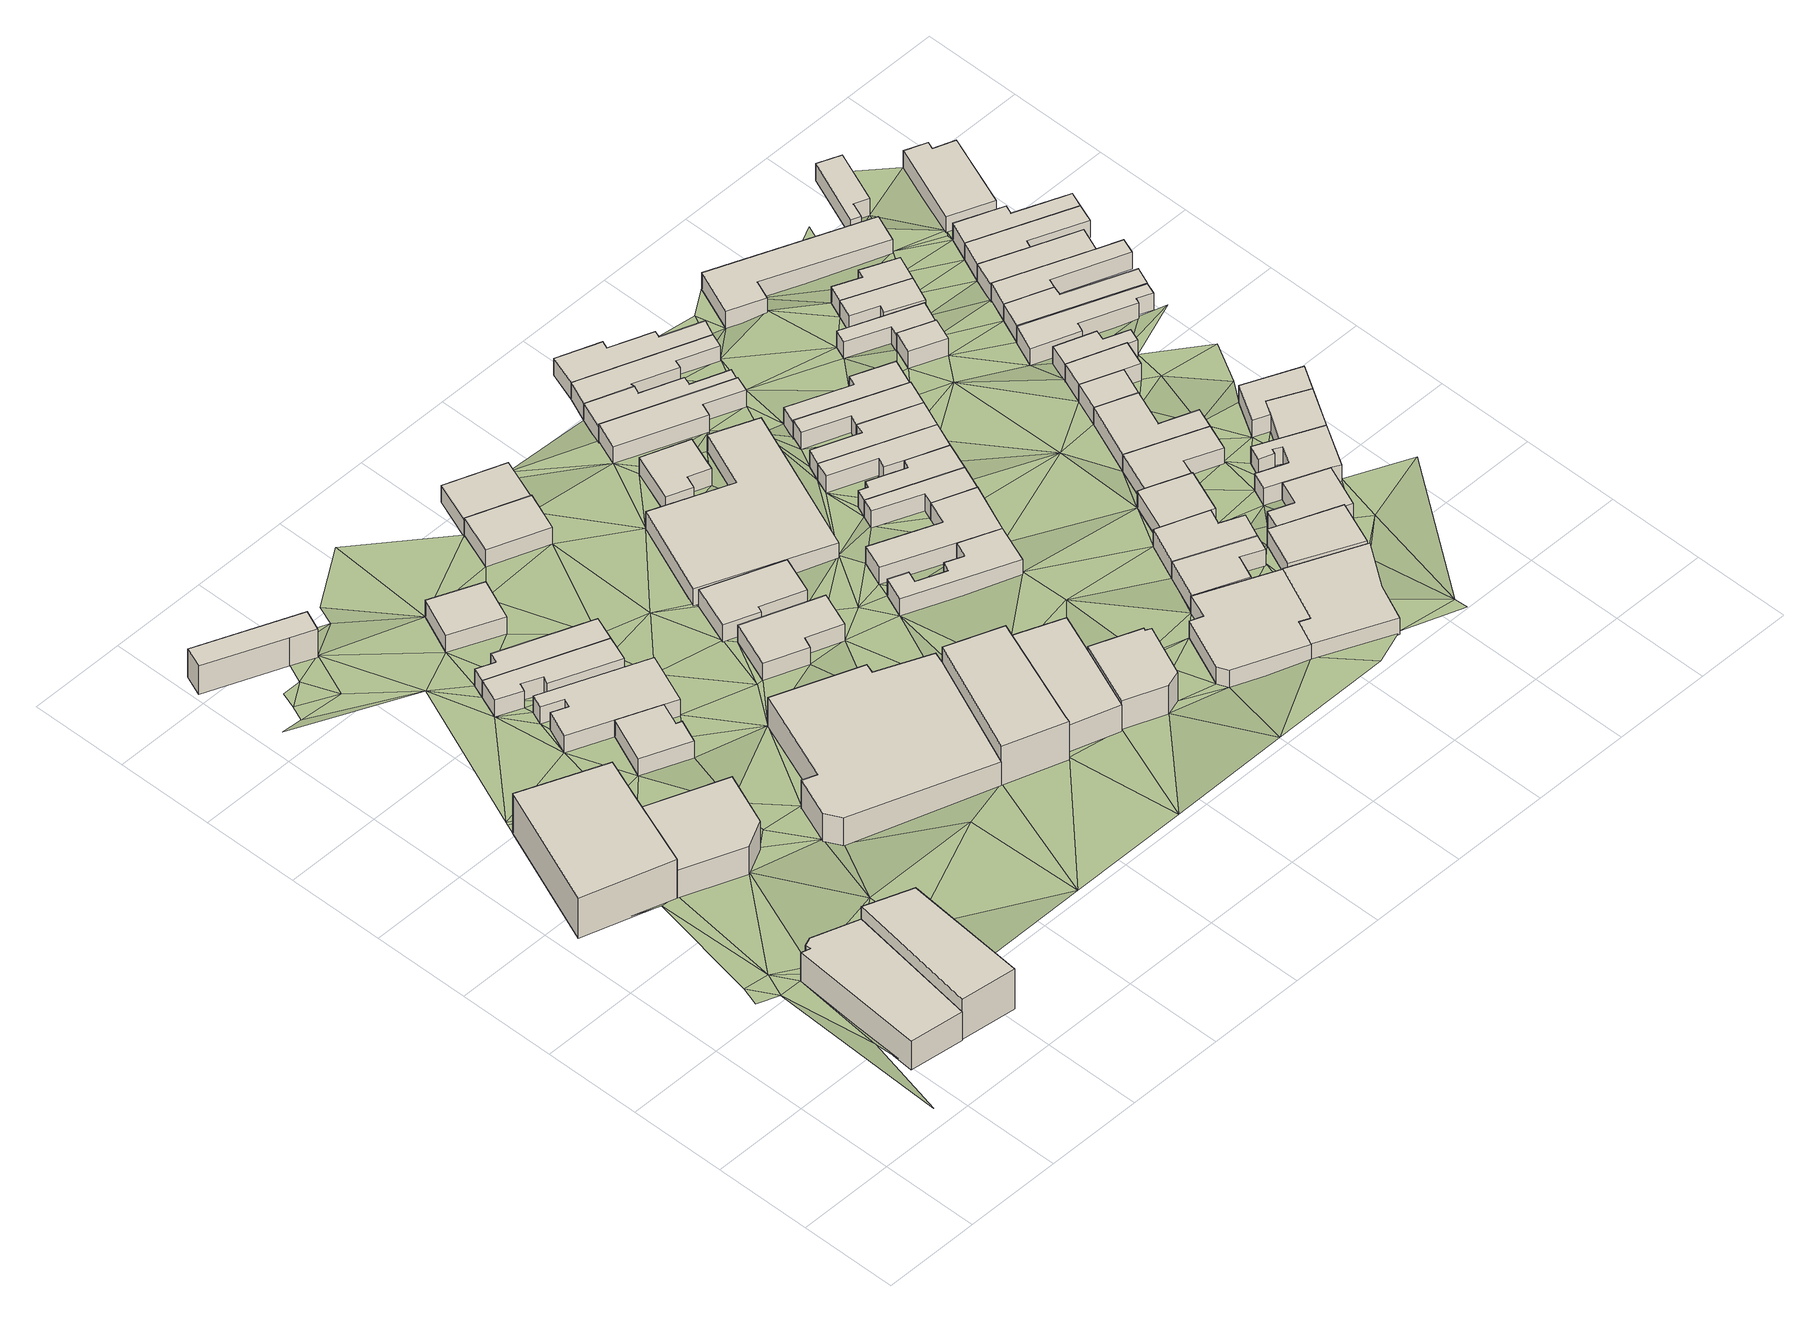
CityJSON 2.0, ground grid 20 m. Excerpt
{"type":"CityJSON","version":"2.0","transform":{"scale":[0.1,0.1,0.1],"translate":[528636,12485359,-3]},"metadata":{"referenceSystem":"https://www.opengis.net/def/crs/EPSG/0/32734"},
"CityObjects":{
"building1":{"type":"Building","attributes":{"address":"198 Victoria Road Woodstock 7915 Cape Town","building":"retail","building:levels":2,"building_height":6.9,"plus_code":"4FRW3F92+X98","ground_height":16.41,"roof_height":23.31},"geometry":[{"type":"Solid","lod":"1","boundaries":[[[[0,1,2,3]],[[1,4,5,2]],[[4,6,7,5]],[[6,8,9,7]],[[8,10,11,9]],[[10,12,13,11]],[[12,0,3,13]],[[3,2,5,7,9,11,13]],[[12,10,8,6,4,1,0]]]]}]},
"building2":{"type":"Building","attributes":{"address":"135 Victoria Road Woodstock 7915 Cape Town","building":"retail","building:levels":3,"building_height":9.7,"plus_code":"4FRW3FC2+59R","ground_height":14.81,"roof_height":24.51},"geometry":[{"type":"Solid","lod":"1","boundaries":[[[[14,15,16,17]],[[15,18,19,16]],[[18,20,21,19]],[[20,22,23,21]],[[22,14,17,23]],[[17,16,19,21,23]],[[22,20,18,15,14]]]]}]},
"building3":{"type":"Building","attributes":{"address":"200 Victoria Road Woodstock 7915 Cape Town","building":"apartments","building:levels":3,"building:flats":"4","building_height":9.7,"plus_code":"4FRW3F92+XC3","ground_height":16.58,"roof_height":26.28},"geometry":[{"type":"Solid","lod":"1","boundaries":[[[[24,25,26,27]],[[25,28,29,26]],[[28,30,31,29]],[[30,24,27,31]],[[27,26,29,31]],[[30,28,25,24]]]]}]},
"building4":{"type":"Building","attributes":{"address":"147 Victoria Road Woodstock 7915 Cape Town","building":"retail","building:levels":2,"building_height":6.9,"plus_code":"4FRW3FC2+4CV","ground_height":14.91,"roof_height":21.81},"geometry":[{"type":"Solid","lod":"1","boundaries":[[[[32,33,34,35]],[[33,36,37,34]],[[36,38,39,37]],[[38,40,41,39]],[[40,32,35,41]],[[35,34,37,39,41]],[[40,38,36,33,32]]]]}]},
"building5":{"type":"Building","attributes":{"address":"35 Aberdeen Street Woodstock Cape Town","building":"house","building:levels":2,"building_height":6.9,"plus_code":"4FRW3FC2+F84","ground_height":13.88,"roof_height":20.78},"geometry":[{"type":"Solid","lod":"1","boundaries":[[[[42,43,44,45]],[[43,46,47,44]],[[46,48,49,47]],[[48,50,51,49]],[[50,42,45,51]],[[45,44,47,49,51]],[[50,48,46,43,42]]]]}]},
"building6":{"type":"Building","attributes":{"address":"74 Essex Street Woodstock Cape Town","building":"house","building:levels":1,"building_height":4.1,"plus_code":"4FRW3FC2+6FF","ground_height":14.81,"roof_height":18.91},"geometry":[{"type":"Solid","lod":"1","boundaries":[[[[52,53,54,55]],[[53,56,57,54]],[[56,58,59,57]],[[58,60,61,59]],[[60,62,63,61]],[[62,52,55,63]],[[55,54,57,59,61,63]],[[62,60,58,56,53,52]]]]}]},
"building7":{"type":"Building","attributes":{"address":"72 Essex Street Woodstock Cape Town","building":"house","building:levels":1,"building_height":4.1,"plus_code":"4FRW3FC2+7F7","ground_height":14.58,"roof_height":18.68},"geometry":[{"type":"Solid","lod":"1","boundaries":[[[[64,65,66,67]],[[65,68,69,66]],[[68,70,71,69]],[[70,72,73,71]],[[72,74,75,73]],[[74,76,77,75]],[[76,78,79,77]],[[78,64,67,79]],[[67,66,69,71,73,75,77,79]],[[78,76,74,72,70,68,65,64]]]]}]},
"building8":{"type":"Building","attributes":{"address":"70 Essex Street Woodstock Cape Town","building":"house","building:levels":1,"building_height":4.1,"plus_code":"4FRW3FC2+8F4","ground_height":14.58,"roof_height":18.68},"geometry":[{"type":"Solid","lod":"1","boundaries":[[[[80,81,82,83]],[[81,84,85,82]],[[84,86,87,85]],[[86,88,89,87]],[[88,90,91,89]],[[90,92,93,91]],[[92,94,95,93]],[[94,80,83,95]],[[83,82,85,87,89,91,93,95]],[[94,92,90,88,86,84,81,80]]]]}]},
"building9":{"type":"Building","attributes":{"address":"68 Essex Street Woodstock Cape Town","building":"house","building:levels":1,"building_height":4.1,"plus_code":"4FRW3FC2+8FG","ground_height":14.58,"roof_height":18.68},"geometry":[{"type":"Solid","lod":"1","boundaries":[[[[80,96,97,83]],[[96,98,99,97]],[[98,100,101,99]],[[100,102,103,101]],[[102,81,82,103]],[[81,80,83,82]],[[83,97,99,101,103,82]],[[81,102,100,98,96,80]]]]}]},
"building10":{"type":"Building","attributes":{"address":"Essex Street Woodstock Cape Town","building":"house","building:levels":1,"building_height":4.1,"plus_code":"4FRW3FC2+9FM","ground_height":14.39,"roof_height":18.49},"geometry":[{"type":"Solid","lod":"1","boundaries":[[[[104,105,106,107]],[[105,108,109,106]],[[108,110,111,109]],[[110,104,107,111]],[[107,106,109,111]],[[110,108,105,104]]]]}]},
"building11":{"type":"Building","attributes":{"address":"Shoprite 149 Victoria Road Woodstock 7925 Cape Town Western Cape","building":"supermarket","building:levels":2,"building_height":6.9,"plus_code":"4FRW3FC2+4H3","ground_height":14.9,"roof_height":21.8},"geometry":[{"type":"Solid","lod":"1","boundaries":[[[[112,113,114,115]],[[113,116,117,114]],[[116,118,119,117]],[[118,120,121,119]],[[120,122,123,121]],[[122,124,125,123]],[[124,126,127,125]],[[126,128,129,127]],[[128,130,131,129]],[[130,112,115,131]],[[115,114,117,119,121,123,125,127,129,131]],[[130,128,126,124,122,120,118,116,113,112]]]]}]},
"building12":{"type":"Building","attributes":{"address":"151 Victoria Road Woodstock 7915 Cape Town","building":"retail","building:levels":3,"building_height":9.7,"plus_code":"4FRW3FC2+3MC","ground_height":15.87,"roof_height":25.57},"geometry":[{"type":"Solid","lod":"1","boundaries":[[[[132,133,134,135]],[[133,136,137,134]],[[136,138,139,137]],[[138,140,141,139]],[[140,132,135,141]],[[135,134,137,139,141]],[[140,138,136,133,132]]]]}]},
"building13":{"type":"Building","attributes":{"address":"61 Essex Street Woodstock Cape Town","building":"house","building:levels":1,"building_height":4.1,"plus_code":"4FRW3FC2+6J7","ground_height":14.9,"roof_height":19},"geometry":[{"type":"Solid","lod":"1","boundaries":[[[[142,143,144,145]],[[143,146,147,144]],[[146,148,149,147]],[[148,150,151,149]],[[150,152,153,151]],[[152,142,145,153]],[[145,144,147,149,151,153]],[[152,150,148,146,143,142]]]]}]},
"building14":{"type":"Building","attributes":{"address":"62 Essex Street Woodstock Cape Town","building":"house","building:levels":1,"building_height":4.1,"plus_code":"4FRW3FC2+CH6","ground_height":14.15,"roof_height":18.25},"geometry":[{"type":"Solid","lod":"1","boundaries":[[[[154,155,156,157]],[[155,158,159,156]],[[158,160,161,159]],[[160,154,157,161]],[[157,156,159,161]],[[160,158,155,154]]]]}]},
"building15":{"type":"Building","attributes":{"address":"61A Essex Street Woodstock Cape Town","building":"house","building:levels":1,"building_height":4.1,"plus_code":"4FRW3FC2+7J3","ground_height":14.6,"roof_height":18.7},"geometry":[{"type":"Solid","lod":"1","boundaries":[[[[162,163,164,165]],[[163,166,167,164]],[[166,168,169,167]],[[168,170,171,169]],[[170,172,173,171]],[[172,162,165,173]],[[165,164,167,169,171,173]],[[172,170,168,166,163,162]]]]}]},
"building16":{"type":"Building","attributes":{"address":"60 Essex Street Woodstock Cape Town","building":"house","building:levels":1,"building_height":4.1,"plus_code":"4FRW3FC2+CHV","ground_height":13.62,"roof_height":17.72},"geometry":[{"type":"Solid","lod":"1","boundaries":[[[[174,175,176,177]],[[175,178,179,176]],[[178,180,181,179]],[[180,174,177,181]],[[177,176,179,181]],[[180,178,175,174]]]]}]},
"building17":{"type":"Building","attributes":{"address":"155 Victoria Road Woodstock 7915 Cape Town","building":"retail","building:levels":2,"building_height":6.9,"plus_code":"4FRW3FC2+2MX","ground_height":15.87,"roof_height":22.77},"geometry":[{"type":"Solid","lod":"1","boundaries":[[[[132,140,182,183]],[[140,184,185,182]],[[184,186,187,185]],[[186,188,189,187]],[[188,132,183,189]],[[183,182,185,187,189]],[[188,186,184,140,132]]]]}]},
"building18":{"type":"Building","attributes":{"address":"157 Victoria Road Woodstock 7915 Cape Town","building":"retail","building:levels":2,"building_height":6.9,"plus_code":"4FRW3FC2+2PQ","ground_height":16.82,"roof_height":23.72},"geometry":[{"type":"Solid","lod":"1","boundaries":[[[[190,191,192,193]],[[191,194,195,192]],[[194,196,197,195]],[[196,198,199,197]],[[198,200,201,199]],[[200,202,203,201]],[[202,190,193,203]],[[193,192,195,197,199,201,203]],[[202,200,198,196,194,191,190]]]]}]},
"building19":{"type":"Building","attributes":{"address":"59 Essex Street Woodstock Cape Town","building":"yes","building:levels":1,"building_height":4.1,"plus_code":"4FRW3FC2+8M3","ground_height":14.14,"roof_height":18.24},"geometry":[{"type":"Solid","lod":"1","boundaries":[[[[204,205,206,207]],[[205,208,209,206]],[[208,210,211,209]],[[210,212,213,211]],[[212,214,215,213]],[[214,204,207,215]],[[207,206,209,211,213,215]],[[214,212,210,208,205,204]]]]}]},
"building20":{"type":"Building","attributes":{"address":"66 Dublin Street Woodstock Cape Town","building":"house","building:levels":1,"building_height":4.1,"plus_code":"4FRW3FC2+5Q7","ground_height":15.1,"roof_height":19.2},"geometry":[{"type":"Solid","lod":"1","boundaries":[[[[216,217,218,219]],[[217,220,221,218]],[[220,222,223,221]],[[222,224,225,223]],[[224,226,227,225]],[[226,228,229,227]],[[228,230,231,229]],[[230,232,233,231]],[[232,234,235,233]],[[234,216,219,235]],[[219,218,221,223,225,227,229,231,233,235]],[[234,232,230,228,226,224,222,220,217,216]]]]}]},
"building21":{"type":"Building","attributes":{"address":"57 Essex Street Woodstock Cape Town","building":"house","building:levels":1,"building_height":4.1,"plus_code":"4FRW3FC2+9M8","ground_height":14.14,"roof_height":18.24},"geometry":[{"type":"Solid","lod":"1","boundaries":[[[[236,237,238,239]],[[237,240,241,238]],[[240,242,243,241]],[[242,244,245,243]],[[244,246,247,245]],[[246,236,239,247]],[[239,238,241,243,245,247]],[[246,244,242,240,237,236]]]]}]},
"building22":{"type":"Building","attributes":{"address":"64 Dublin Street Woodstock Cape Town","building":"house","building:levels":1,"building_height":4.1,"plus_code":"4FRW3FC2+6Q3","ground_height":15.1,"roof_height":19.2},"geometry":[{"type":"Solid","lod":"1","boundaries":[[[[216,248,249,219]],[[248,250,251,249]],[[250,252,253,251]],[[252,254,255,253]],[[254,256,257,255]],[[256,217,218,257]],[[217,216,219,218]],[[219,249,251,253,255,257,218]],[[217,256,254,252,250,248,216]]]]}]},
"building23":{"type":"Building","attributes":{"address":"163 Victoria Road Woodstock 7915 Cape Town","building":"yes","building:levels":1,"building_height":4.1,"plus_code":"4FRW3FC2+2R9","ground_height":16.97,"roof_height":21.07},"geometry":[{"type":"Solid","lod":"1","boundaries":[[[[258,259,260,261]],[[259,262,263,260]],[[262,264,265,263]],[[264,266,267,265]],[[266,268,269,267]],[[268,270,271,269]],[[270,272,273,271]],[[272,274,275,273]],[[274,258,261,275]],[[261,260,263,265,267,269,271,273,275]],[[274,272,270,268,266,264,262,259,258]]]]}]},
"building24":{"type":"Building","attributes":{"address":"55 Essex Street Woodstock Cape Town","building":"house","building:levels":1,"building_height":4.1,"plus_code":"4FRW3FC2+9PV","ground_height":14.14,"roof_height":18.24},"geometry":[{"type":"Solid","lod":"1","boundaries":[[[[276,277,278,279]],[[277,280,281,278]],[[280,282,283,281]],[[282,284,285,283]],[[284,286,287,285]],[[286,276,279,287]],[[279,278,281,283,285,287]],[[286,284,282,280,277,276]]]]}]},
"building25":{"type":"Building","attributes":{"address":"62 Dublin Street Woodstock Cape Town","building":"house","building:levels":1,"building_height":4.1,"plus_code":"4FRW3FC2+6QW","ground_height":14.99,"roof_height":19.09},"geometry":[{"type":"Solid","lod":"1","boundaries":[[[[288,289,290,291]],[[289,292,293,290]],[[292,294,295,293]],[[294,296,297,295]],[[296,298,299,297]],[[298,288,291,299]],[[291,290,293,295,297,299]],[[298,296,294,292,289,288]]]]}]},
"building26":{"type":"Building","attributes":{"address":"53 Essex Street Woodstock Cape Town","building":"house","building:levels":1,"building_height":4.1,"plus_code":"4FRW3FC2+CPF","ground_height":13.47,"roof_height":17.57},"geometry":[{"type":"Solid","lod":"1","boundaries":[[[[300,301,302,303]],[[301,304,305,302]],[[304,306,307,305]],[[306,308,309,307]],[[308,310,311,309]],[[310,312,313,311]],[[312,314,315,313]],[[314,300,303,315]],[[303,302,305,307,309,311,313,315]],[[314,312,310,308,306,304,301,300]]]]}]},
"building27":{"type":"Building","attributes":{"address":"60 Dublin Street Woodstock Cape Town","building":"house","building:levels":1,"building_height":4.1,"plus_code":"4FRW3FC2+6RR","ground_height":14.99,"roof_height":19.09},"geometry":[{"type":"Solid","lod":"1","boundaries":[[[[289,316,317,290]],[[316,318,319,317]],[[318,320,321,319]],[[320,322,323,321]],[[322,324,325,323]],[[324,326,327,325]],[[326,292,293,327]],[[292,289,290,293]],[[290,317,319,321,323,325,327,293]],[[292,326,324,322,320,318,316,289]]]]}]},
"building28":{"type":"Building","attributes":{"address":"58 Dublin Street Woodstock Cape Town","building":"house","building:levels":1,"building_height":4.1,"plus_code":"4FRW3FC2+7QP","ground_height":14.99,"roof_height":19.09},"geometry":[{"type":"Solid","lod":"1","boundaries":[[[[316,328,329,317]],[[328,330,331,329]],[[330,332,333,331]],[[332,334,335,333]],[[334,336,337,335]],[[336,318,319,337]],[[318,316,317,319]],[[317,329,331,333,335,337,319]],[[318,336,334,332,330,328,316]]]]}]},
"building29":{"type":"Building","attributes":{"address":"45 Dublin Street Woodstock Cape Town","building":"house","building:levels":1,"building_height":4.1,"plus_code":"4FRW3FC2+3VC","ground_height":16.45,"roof_height":20.55},"geometry":[{"type":"Solid","lod":"1","boundaries":[[[[338,339,340,341]],[[339,342,343,340]],[[342,344,345,343]],[[344,346,347,345]],[[346,348,349,347]],[[348,338,341,349]],[[341,340,343,345,347,349]],[[348,346,344,342,339,338]]]]}]},
"building30":{"type":"Building","attributes":{"address":"51 Essex Street Woodstock Cape Town","building":"house","building:levels":1,"building_height":4.1,"plus_code":"4FRW3FC2+CPW","ground_height":13.47,"roof_height":17.57},"geometry":[{"type":"Solid","lod":"1","boundaries":[[[[350,300,303,351]],[[300,314,315,303]],[[314,352,353,315]],[[352,354,355,353]],[[354,356,357,355]],[[356,358,359,357]],[[358,360,361,359]],[[360,350,351,361]],[[351,303,315,353,355,357,359,361]],[[360,358,356,354,352,314,300,350]]]]}]},
"building31":{"type":"Building","attributes":{"address":"56 Dublin Street Woodstock Cape Town","building":"house","building:levels":1,"building_height":4.1,"plus_code":"4FRW3FC2+7RR","ground_height":14.99,"roof_height":19.09},"geometry":[{"type":"Solid","lod":"1","boundaries":[[[[328,362,363,329]],[[362,364,365,363]],[[364,366,367,365]],[[366,368,369,367]],[[368,330,331,369]],[[330,328,329,331]],[[329,363,365,367,369,331]],[[330,368,366,364,362,328]]]]}]},
"building32":{"type":"Building","attributes":{"address":"Victoria Road Woodstock Cape Town","building":"yes","building:levels":1,"building_height":4.1,"plus_code":"4FRW3F92+XWJ","ground_height":17.08,"roof_height":21.18},"geometry":[{"type":"Solid","lod":"1","boundaries":[[[[370,371,372,373]],[[371,374,375,372]],[[374,376,377,375]],[[376,378,379,377]],[[378,380,381,379]],[[380,382,383,381]],[[382,370,373,383]],[[373,372,375,377,379,381,383]],[[382,380,378,376,374,371,370]]]]}]},
"building33":{"type":"Building","attributes":{"address":"49 Essex Street Woodstock Cape Town","building":"house","building:levels":1,"building_height":4.1,"plus_code":"4FRW3FC2+FP9","ground_height":13.47,"roof_height":17.57},"geometry":[{"type":"Solid","lod":"1","boundaries":[[[[384,350,351,385]],[[350,360,361,351]],[[360,386,387,361]],[[386,388,389,387]],[[388,390,391,389]],[[390,392,393,391]],[[392,394,395,393]],[[394,384,385,395]],[[385,351,361,387,389,391,393,395]],[[394,392,390,388,386,360,350,384]]]]}]},
"building34":{"type":"Building","attributes":{"address":"43 Dublin Street Woodstock Cape Town","building":"house","building:levels":1,"building_height":4.1,"plus_code":"4FRW3FC2+3VP","ground_height":16.45,"roof_height":20.55},"geometry":[{"type":"Solid","lod":"1","boundaries":[[[[338,396,397,341]],[[396,398,399,397]],[[398,400,401,399]],[[400,402,403,401]],[[402,404,405,403]],[[404,339,340,405]],[[339,338,341,340]],[[341,397,399,401,403,405,340]],[[339,404,402,400,398,396,338]]]]}]},
"building35":{"type":"Building","attributes":{"address":"54 Dublin Street Woodstock Cape Town","building":"house","building:levels":1,"building_height":4.1,"plus_code":"4FRW3FC2+8R8","ground_height":14.99,"roof_height":19.09},"geometry":[{"type":"Solid","lod":"1","boundaries":[[[[362,406,407,363]],[[406,408,409,407]],[[408,410,411,409]],[[410,412,413,411]],[[412,364,365,413]],[[364,362,363,365]],[[363,407,409,411,413,365]],[[364,412,410,408,406,362]]]]}]},
"building36":{"type":"Building","attributes":{"address":"52 Dublin Street Woodstock Cape Town","building":"house","building:levels":1,"building_height":4.1,"plus_code":"4FRW3FC2+8RP","ground_height":14.44,"roof_height":18.54},"geometry":[{"type":"Solid","lod":"1","boundaries":[[[[414,415,416,417]],[[415,418,419,416]],[[418,420,421,419]],[[420,422,423,421]],[[422,424,425,423]],[[424,414,417,425]],[[417,416,419,421,423,425]],[[424,422,420,418,415,414]]]]}]},
"building37":{"type":"Building","attributes":{"address":"41 Dublin Street Woodstock Cape Town","building":"house","building:levels":1,"building_height":4.1,"plus_code":"4FRW3FC2+4V9","ground_height":16.45,"roof_height":20.55},"geometry":[{"type":"Solid","lod":"1","boundaries":[[[[400,426,427,401]],[[426,428,429,427]],[[428,430,431,429]],[[430,432,433,431]],[[432,402,403,433]],[[402,400,401,403]],[[401,427,429,431,433,403]],[[402,432,430,428,426,400]]]]}]},
"building38":{"type":"Building","attributes":{"address":"54 Argyle Street Woodstock Cape Town","building":"commercial","building:levels":1,"building_height":4.1,"plus_code":"4FRW3FC2+2WP","ground_height":17.08,"roof_height":21.18},"geometry":[{"type":"Solid","lod":"1","boundaries":[[[[434,435,436,437]],[[435,438,439,436]],[[438,440,441,439]],[[440,442,443,441]],[[442,434,437,443]],[[437,436,439,441,443]],[[442,440,438,435,434]]]]}]},
"building39":{"type":"Building","attributes":{"address":"52 Argyle Street Woodstock Cape Town","building":"house","building:levels":1,"building_height":4.1,"plus_code":"4FRW3FC2+3X2","ground_height":16.65,"roof_height":20.75},"geometry":[{"type":"Solid","lod":"1","boundaries":[[[[444,445,446,447]],[[445,448,449,446]],[[448,450,451,449]],[[450,452,453,451]],[[452,454,455,453]],[[454,456,457,455]],[[456,444,447,457]],[[447,446,449,451,453,455,457]],[[456,454,452,450,448,445,444]]]]}]},
"building40":{"type":"Building","attributes":{"address":"39 Dublin Street Woodstock Cape Town","building":"house","building:levels":1,"building_height":4.1,"plus_code":"4FRW3FC2+5W3","ground_height":15.86,"roof_height":19.96},"geometry":[{"type":"Solid","lod":"1","boundaries":[[[[458,459,460,461]],[[459,462,463,460]],[[462,464,465,463]],[[464,466,467,465]],[[466,468,469,467]],[[468,458,461,469]],[[461,460,463,465,467,469]],[[468,466,464,462,459,458]]]]}]},
"building41":{"type":"Building","attributes":{"address":"35 Dublin Street Woodstock Cape Town","building":"house","building:levels":1,"building_height":4.1,"plus_code":"4FRW3FC2+5WP","ground_height":15.86,"roof_height":19.96},"geometry":[{"type":"Solid","lod":"1","boundaries":[[[[468,466,467,469]],[[466,470,471,467]],[[470,472,473,471]],[[472,474,475,473]],[[474,476,477,475]],[[476,468,469,477]],[[469,467,471,473,475,477]],[[476,474,472,470,466,468]]]]}]},
"building42":{"type":"Building","attributes":{"address":"50 Dublin Street Woodstock Cape Town","building":"house","building:levels":1,"building_height":4.1,"plus_code":"4FRW3FC2+8WC","ground_height":15.34,"roof_height":19.44},"geometry":[{"type":"Solid","lod":"1","boundaries":[[[[478,479,480,481]],[[479,482,483,480]],[[482,484,485,483]],[[484,478,481,485]],[[481,480,483,485]],[[484,482,479,478]]]]}]},
"building43":{"type":"Building","attributes":{"address":"48 Dublin Street Woodstock Cape Town","building":"house","building:levels":1,"building_height":4.1,"plus_code":"4FRW3FC2+9V5","ground_height":14.78,"roof_height":18.88},"geometry":[{"type":"Solid","lod":"1","boundaries":[[[[486,487,488,489]],[[487,490,491,488]],[[490,492,493,491]],[[492,494,495,493]],[[494,496,497,495]],[[496,486,489,497]],[[489,488,491,493,495,497]],[[496,494,492,490,487,486]]]]}]},
"building44":{"type":"Building","attributes":{"address":"50 Argyle Street Woodstock Cape Town","building":"house","building:levels":1,"building_height":4.1,"plus_code":"4FRW3FC3+32J","ground_height":16.65,"roof_height":20.75},"geometry":[{"type":"Solid","lod":"1","boundaries":[[[[450,498,499,451]],[[498,500,501,499]],[[500,502,503,501]],[[502,504,505,503]],[[504,506,507,505]],[[506,508,509,507]],[[508,510,511,509]],[[510,512,513,511]],[[512,514,515,513]],[[514,516,517,515]],[[516,518,519,517]],[[518,452,453,519]],[[452,450,451,453]],[[451,499,501,503,505,507,509,511,513,515,517,519,453]],[[452,518,516,514,512,510,508,506,504,502,500,498,450]]]]}]},
"building45":{"type":"Building","attributes":{"address":"33 Dublin Street Woodstock Cape Town","building":"house","building:levels":1,"building_height":4.1,"plus_code":"4FRW3FC2+6W9","ground_height":15.86,"roof_height":19.96},"geometry":[{"type":"Solid","lod":"1","boundaries":[[[[474,520,521,475]],[[520,522,523,521]],[[522,476,477,523]],[[476,474,475,477]],[[475,521,523,477]],[[476,522,520,474]]]]}]},
"building46":{"type":"Building","attributes":{"address":"46 Dublin Street Woodstock Cape Town","building":"house","building:levels":1,"building_height":4.1,"plus_code":"4FRW3FC2+9WC","ground_height":14.78,"roof_height":18.88},"geometry":[{"type":"Solid","lod":"1","boundaries":[[[[524,525,526,527]],[[525,528,529,526]],[[528,530,531,529]],[[530,532,533,531]],[[532,534,535,533]],[[534,524,527,535]],[[527,526,529,531,533,535]],[[534,532,530,528,525,524]]]]}]},
"building47":{"type":"Building","attributes":{"address":"31 Dublin Street Woodstock Cape Town","building":"house","building:levels":1,"building_height":4.1,"plus_code":"4FRW3FC2+6XF","ground_height":15.86,"roof_height":19.96},"geometry":[{"type":"Solid","lod":"1","boundaries":[[[[522,520,521,523]],[[520,536,537,521]],[[536,538,539,537]],[[538,540,541,539]],[[540,522,523,541]],[[523,521,537,539,541]],[[540,538,536,520,522]]]]}]},
"building48":{"type":"Building","attributes":{"address":"42 Dublin Street Woodstock Cape Town","building":"yes","building:levels":1,"building_height":4.1,"plus_code":"4FRW3FC2+CWJ","ground_height":13.7,"roof_height":17.8},"geometry":[{"type":"Solid","lod":"1","boundaries":[[[[542,543,544,545]],[[543,546,547,544]],[[546,548,549,547]],[[548,550,551,549]],[[550,552,553,551]],[[552,542,545,553]],[[545,544,547,549,551,553]],[[552,550,548,546,543,542]]]]}]},
"building49":{"type":"Building","attributes":{"address":"44 Dublin Street Woodstock Cape Town","building":"house","building:levels":1,"building_height":4.1,"plus_code":"4FRW3FC2+9WG","ground_height":14.78,"roof_height":18.88},"geometry":[{"type":"Solid","lod":"1","boundaries":[[[[525,524,527,526]],[[524,554,555,527]],[[554,556,557,555]],[[556,558,559,557]],[[558,560,561,559]],[[560,525,526,561]],[[526,527,555,557,559,561]],[[560,558,556,554,524,525]]]]}]},
"building50":{"type":"Building","attributes":{"address":"48 Argyle Street Woodstock Cape Town","building":"house","building:levels":1,"building_height":4.1,"plus_code":"4FRW3FC3+427","ground_height":16.65,"roof_height":20.75},"geometry":[{"type":"Solid","lod":"1","boundaries":[[[[500,562,563,501]],[[562,564,565,563]],[[564,566,567,565]],[[566,502,503,567]],[[502,500,501,503]],[[501,563,565,567,503]],[[502,566,564,562,500]]]]}]},
"building51":{"type":"Building","attributes":{"address":"29 Dublin Street Woodstock Cape Town","building":"house","building:levels":1,"building_height":4.1,"plus_code":"4FRW3FC2+6XV","ground_height":15.53,"roof_height":19.63},"geometry":[{"type":"Solid","lod":"1","boundaries":[[[[568,569,570,571]],[[569,572,573,570]],[[572,574,575,573]],[[574,576,577,575]],[[576,578,579,577]],[[578,580,581,579]],[[580,568,571,581]],[[571,570,573,575,577,579,581]],[[580,578,576,574,572,569,568]]]]}]},
"building52":{"type":"Building","attributes":{"address":"46 Argyle Street Woodstock Cape Town","building":"house","building:levels":1,"building_height":4.1,"plus_code":"4FRW3FC3+42V","ground_height":16.65,"roof_height":20.75},"geometry":[{"type":"Solid","lod":"1","boundaries":[[[[562,582,583,563]],[[582,584,585,583]],[[584,586,587,585]],[[586,566,567,587]],[[566,564,565,567]],[[564,562,563,565]],[[563,583,585,587,567,565]],[[564,566,586,584,582,562]]]]}]},
"building53":{"type":"Building","attributes":{"address":"27 Dublin Street Woodstock Cape Town","building":"house","building:levels":1,"building_height":4.1,"plus_code":"4FRW3FC2+7X8","ground_height":15.34,"roof_height":19.44},"geometry":[{"type":"Solid","lod":"1","boundaries":[[[[588,589,590,591]],[[589,592,593,590]],[[592,594,595,593]],[[594,596,597,595]],[[596,598,599,597]],[[598,600,601,599]],[[600,602,603,601]],[[602,588,591,603]],[[591,590,593,595,597,599,601,603]],[[602,600,598,596,594,592,589,588]]]]}]},
"building54":{"type":"Building","attributes":{"address":"25 Dublin Street Woodstock Cape Town","building":"house","building:levels":1,"building_height":4.1,"plus_code":"4FRW3FC3+72C","ground_height":15.53,"roof_height":19.63},"geometry":[{"type":"Solid","lod":"1","boundaries":[[[[604,605,606,607]],[[605,608,609,606]],[[608,610,611,609]],[[610,612,613,611]],[[612,614,615,613]],[[614,604,607,615]],[[607,606,609,611,613,615]],[[614,612,610,608,605,604]]]]}]},
"building55":{"type":"Building","attributes":{"address":"23 Dublin Street Woodstock Cape Town","building":"house","building:levels":1,"building_height":4.1,"plus_code":"4FRW3FC3+822","ground_height":15.53,"roof_height":19.63},"geometry":[{"type":"Solid","lod":"1","boundaries":[[[[614,612,613,615]],[[612,616,617,613]],[[616,618,619,617]],[[618,620,621,619]],[[620,622,623,621]],[[622,624,625,623]],[[624,614,615,625]],[[615,613,617,619,621,623,625]],[[624,622,620,618,616,612,614]]]]}]},
"building56":{"type":"Building","attributes":{"address":"21 Dublin Street Woodstock Cape Town","building":"house","building:levels":1,"building_height":4.1,"plus_code":"4FRW3FC3+82F","ground_height":14.96,"roof_height":19.06},"geometry":[{"type":"Solid","lod":"1","boundaries":[[[[626,627,628,629]],[[627,630,631,628]],[[630,632,633,631]],[[632,634,635,633]],[[634,626,629,635]],[[629,628,631,633,635]],[[634,632,630,627,626]]]]}]},
"building57":{"type":"Building","attributes":{"address":"36 Regent Road Woodstock Cape Town","building":"house","building:levels":1,"building_height":4.1,"plus_code":"4FRW3FC2+FX4","ground_height":14.05,"roof_height":18.15},"geometry":[{"type":"Solid","lod":"1","boundaries":[[[[636,637,638,639]],[[637,640,641,638]],[[640,642,643,641]],[[642,644,645,643]],[[644,646,647,645]],[[646,636,639,647]],[[639,638,641,643,645,647]],[[646,644,642,640,637,636]]]]}]},
"building58":{"type":"Building","attributes":{"address":"19 Dublin Street Woodstock Cape Town","building":"house","building:levels":1,"building_height":4.1,"plus_code":"4FRW3FC3+82W","ground_height":14.96,"roof_height":19.06},"geometry":[{"type":"Solid","lod":"1","boundaries":[[[[634,632,633,635]],[[632,648,649,633]],[[648,650,651,649]],[[650,652,653,651]],[[652,654,655,653]],[[654,634,635,655]],[[635,633,649,651,653,655]],[[654,652,650,648,632,634]]]]}]},
"building59":{"type":"Building","attributes":{"address":"17 Dublin Street Woodstock Cape Town","building":"house","building:levels":1,"building_height":4.1,"plus_code":"4FRW3FC3+925","ground_height":14.96,"roof_height":19.06},"geometry":[{"type":"Solid","lod":"1","boundaries":[[[[654,652,653,655]],[[652,656,657,653]],[[656,658,659,657]],[[658,660,661,659]],[[660,662,663,661]],[[662,654,655,663]],[[655,653,657,659,661,663]],[[662,660,658,656,652,654]]]]}]},
"building60":{"type":"Building","attributes":{"address":"38 Regent Road Woodstock Cape Town","building":"house","building:levels":1,"building_height":4.1,"plus_code":"4FRW3FC3+C25","ground_height":14.05,"roof_height":18.15},"geometry":[{"type":"Solid","lod":"1","boundaries":[[[[664,665,666,667]],[[665,668,669,666]],[[668,670,671,669]],[[670,672,673,671]],[[672,674,675,673]],[[674,664,667,675]],[[667,666,669,671,673,675]],[[674,672,670,668,665,664]]]]}]},
"terrain1":{"type":"TINRelief","geometry":[{"type":"CompositeSurface","lod":"1","boundaries":[[[676,677,678]],[[679,680,676]],[[681,8,678]],[[676,678,8]],[[676,682,679]],[[682,676,8]],[[679,682,683]],[[4,682,8]],[[6,4,8]],[[1,682,4]],[[683,684,685]],[[683,682,684]],[[682,1,686]],[[684,682,686]],[[1,24,687]],[[688,30,689]],[[687,686,1]],[[18,690,691]],[[690,18,692]],[[24,30,687]],[[693,694,695]],[[696,694,697]],[[18,78,692]],[[698,699,693]],[[700,30,688]],[[701,686,687]],[[693,695,698]],[[18,32,60]],[[686,701,702]],[[84,692,78]],[[692,84,696]],[[694,696,695]],[[703,60,32]],[[698,695,704]],[[687,705,701]],[[706,702,701]],[[687,30,707]],[[706,703,702]],[[78,18,60]],[[704,708,698]],[[704,695,696]],[[701,709,706]],[[710,711,712]],[[706,709,703]],[[687,707,705]],[[84,78,70]],[[60,58,78]],[[78,76,70]],[[707,30,700]],[[84,81,696]],[[703,62,60]],[[68,84,70]],[[86,84,68]],[[102,696,81]],[[70,76,72]],[[711,710,704]],[[696,108,704]],[[72,76,74]],[[108,696,102]],[[92,86,68]],[[713,78,58]],[[88,86,92]],[[709,122,703]],[[92,90,88]],[[98,102,100]],[[711,704,105]],[[62,703,122]],[[108,102,98]],[[108,105,704]],[[709,714,122]],[[56,53,52]],[[68,94,92]],[[713,58,56]],[[715,705,707]],[[105,716,711]],[[122,52,62]],[[52,713,56]],[[108,98,110]],[[700,715,707]],[[122,713,52]],[[94,68,717]],[[105,718,716]],[[719,110,98]],[[713,122,720]],[[700,721,715]],[[94,717,722]],[[713,720,717]],[[721,700,723]],[[110,719,104]],[[104,158,105]],[[122,143,720]],[[155,718,105]],[[717,724,722]],[[722,724,719]],[[720,725,717]],[[143,122,146]],[[155,105,158]],[[726,146,122]],[[725,724,717]],[[142,720,143]],[[719,160,104]],[[725,720,142]],[[104,160,158]],[[160,719,724]],[[723,191,721]],[[725,162,724]],[[726,727,728]],[[142,729,725]],[[146,726,730]],[[731,721,191]],[[732,724,162]],[[730,148,146]],[[728,730,726]],[[142,733,729]],[[723,734,191]],[[133,735,728]],[[724,732,214]],[[736,737,729]],[[724,214,160]],[[732,162,172]],[[735,133,132]],[[738,734,723]],[[736,729,733]],[[232,730,728]],[[728,735,232]],[[154,160,214]],[[733,730,739]],[[740,178,175]],[[232,735,132]],[[730,232,739]],[[172,741,732]],[[742,740,175]],[[736,733,741]],[[232,230,739]],[[733,739,741]],[[736,741,172]],[[277,154,214]],[[175,154,277]],[[230,256,739]],[[734,738,268]],[[268,743,734]],[[254,739,256]],[[214,240,237]],[[742,175,277]],[[256,230,228]],[[744,232,132]],[[745,746,747]],[[741,739,254]],[[237,236,214]],[[746,748,132]],[[749,743,266]],[[743,268,266]],[[743,749,750]],[[214,751,240]],[[236,277,214]],[[228,226,752]],[[753,752,226]],[[754,750,745]],[[256,228,755]],[[277,276,742]],[[745,748,746]],[[738,756,268]],[[744,132,748]],[[266,264,749]],[[741,254,757]],[[749,264,750]],[[242,240,244]],[[745,750,264]],[[755,228,752]],[[236,758,277]],[[276,300,742]],[[244,240,751]],[[755,752,759]],[[236,246,758]],[[292,741,757]],[[757,254,760]],[[748,745,259]],[[259,745,264]],[[756,738,761]],[[741,292,332]],[[210,244,751]],[[762,277,758]],[[741,332,330]],[[244,210,246]],[[259,264,262]],[[762,758,246]],[[326,332,292]],[[757,760,763]],[[741,330,764]],[[332,326,322]],[[765,757,763]],[[322,326,324]],[[748,259,339]],[[246,210,762]],[[744,748,404]],[[339,259,766]],[[322,334,332]],[[259,767,766]],[[210,764,762]],[[404,748,339]],[[368,764,330]],[[322,336,334]],[[761,768,756]],[[322,320,336]],[[432,769,744]],[[368,410,764]],[[770,771,772]],[[318,336,320]],[[762,773,774]],[[767,259,370]],[[410,408,764]],[[368,364,410]],[[352,772,775]],[[764,773,762]],[[404,432,744]],[[422,764,408]],[[368,366,364]],[[775,772,771]],[[773,764,422]],[[412,410,364]],[[776,769,777]],[[778,779,771]],[[780,781,767]],[[370,780,767]],[[773,422,782]],[[775,771,779]],[[782,783,773]],[[440,780,370]],[[404,402,432]],[[777,784,776]],[[777,769,432]],[[782,779,783]],[[775,785,786]],[[779,785,775]],[[422,787,782]],[[788,789,768]],[[438,780,440]],[[779,782,785]],[[784,777,316]],[[790,440,370]],[[780,438,791]],[[792,788,768]],[[787,422,793]],[[777,794,316]],[[398,426,400]],[[795,796,797]],[[438,396,791]],[[396,426,398]],[[798,795,797]],[[789,788,790]],[[440,790,799]],[[468,432,430]],[[438,435,800]],[[800,396,438]],[[785,782,492]],[[782,787,494]],[[468,777,432]],[[546,801,785]],[[802,798,797]],[[426,396,518]],[[794,803,804]],[[797,801,546]],[[396,800,518]],[[777,803,794]],[[494,492,782]],[[426,516,428]],[[802,797,546]],[[805,804,803]],[[806,518,800]],[[518,516,426]],[[785,807,546]],[[790,788,808]],[[809,494,787]],[[777,468,476]],[[799,790,808]],[[492,807,785]],[[805,482,809]],[[806,452,518]],[[799,810,811]],[[803,482,805]],[[812,802,546]],[[428,813,814]],[[810,799,808]],[[516,813,428]],[[494,809,479]],[[777,522,803]],[[777,476,522]],[[479,809,482]],[[494,479,496]],[[516,506,813]],[[482,803,484]],[[514,506,516]],[[525,807,492]],[[525,492,528]],[[532,528,492]],[[504,813,506]],[[808,788,815]],[[810,808,816]],[[506,514,508]],[[817,807,560]],[[803,522,818]],[[819,810,816]],[[484,803,589]],[[560,807,525]],[[512,508,514]],[[528,532,530]],[[510,508,512]],[[532,492,490]],[[586,813,504]],[[589,803,818]],[[820,813,586]],[[821,822,823]],[[502,824,504]],[[586,504,824]],[[822,820,586]],[[556,817,560]],[[816,808,815]],[[604,484,589]],[[818,580,589]],[[490,534,532]],[[824,502,566]],[[478,484,614]],[[824,566,586]],[[478,534,490]],[[823,822,825]],[[558,556,560]],[[823,826,827]],[[614,484,604]],[[822,586,584]],[[828,589,580]],[[812,829,830]],[[825,826,823]],[[624,534,478]],[[831,817,556]],[[832,830,833]],[[478,614,624]],[[822,584,834]],[[825,822,834]],[[578,828,580]],[[832,833,835]],[[826,825,836]],[[837,826,836]],[[524,534,634]],[[578,838,828]],[[833,839,835]],[[578,840,841]],[[830,829,833]],[[634,534,624]],[[556,842,831]],[[843,839,833]],[[654,842,524]],[[825,844,836]],[[845,838,578]],[[834,844,825]],[[578,841,845]],[[524,634,654]],[[829,846,833]],[[836,847,841]],[[662,831,842]],[[829,848,846]],[[662,842,654]],[[847,845,841]],[[849,612,610]],[[850,829,831]],[[644,848,829]],[[644,642,848]],[[849,616,612]],[[831,662,851]],[[851,850,831]],[[829,850,644]],[[662,850,851]],[[662,852,850]],[[853,854,855]],[[850,670,644]],[[852,662,660]],[[670,646,644]]]}]}
},
"vertices":[
[328,371,37],[235,403,37],[235,403,106],[328,371,106],[217,396,37],[217,396,106],[218,385,37],[218,385,106],[199,390,37],[199,390,106],[175,109,37],[175,109,106],[286,94,37],[286,94,106],
[207,687,21],[265,839,21],[265,839,118],[207,687,118],[299,926,21],[299,926,118],[129,997,21],[129,997,118],[24,744,21],[24,744,118],
[328,371,39],[286,94,39],[286,94,136],[328,371,136],[400,80,39],[400,80,136],[424,335,39],[424,335,136],
[265,839,22],[207,687,22],[207,687,91],[265,839,91],[333,638,22],[333,638,91],[389,665,22],[389,665,91],[433,773,22],[433,773,91],
[8,1618,12],[163,1553,12],[163,1553,80],[8,1618,80],[211,1532,12],[211,1532,80],[229,1574,12],[229,1574,80],[25,1660,12],[25,1660,80],
[491,945,21],[480,949,21],[480,949,62],[491,945,62],[499,995,21],[499,995,62],[415,1030,21],[415,1030,62],[375,937,21],[375,937,62],[471,898,21],[471,898,62],
[529,985,18],[571,1086,18],[571,1086,59],[529,985,59],[363,1172,18],[363,1172,59],[352,1145,18],[352,1145,59],[394,1127,18],[394,1127,59],[387,1110,18],[387,1110,59],[354,1124,18],[354,1124,59],[330,1068,18],[330,1068,59],
[553,1171,18],[330,1260,18],[330,1260,59],[553,1171,59],[311,1212,18],[311,1212,59],[361,1191,18],[361,1191,59],[368,1207,18],[368,1207,59],[408,1190,18],[408,1190,59],[401,1175,18],[401,1175,59],[534,1121,18],[534,1121,59],
[572,1219,18],[572,1219,59],[386,1293,18],[386,1293,59],[378,1273,18],[378,1273,59],[341,1288,18],[341,1288,59],
[505,1418,17],[403,1462,17],[403,1462,58],[505,1418,58],[366,1379,17],[366,1379,58],[469,1334,17],[469,1334,58],
[773,466,22],[876,702,22],[876,702,91],[773,466,91],[884,725,22],[884,725,91],[777,772,22],[777,772,91],[784,791,22],[784,791,91],[611,859,22],[611,859,91],[537,671,22],[537,671,91],[508,682,22],[508,682,91],[476,601,22],[476,601,91],[493,568,22],[493,568,91],
[987,659,31],[876,702,31],[876,702,128],[987,659,128],[773,466,31],[773,466,128],[896,423,31],[896,423,128],[901,439,31],[901,439,128],
[721,1033,22],[684,939,22],[684,939,63],[721,1033,63],[767,907,22],[767,907,63],[777,930,22],[777,930,63],[848,903,22],[848,903,63],[876,974,22],[876,974,63],
[710,1505,14],[592,1551,14],[592,1551,55],[710,1505,55],[562,1472,14],[562,1472,55],[679,1427,14],[679,1427,55],
[739,1142,19],[706,1054,19],[706,1054,60],[739,1142,60],[774,1028,19],[774,1028,60],[779,1040,19],[779,1040,60],[865,1007,19],[865,1007,60],[894,1082,19],[894,1082,60],
[710,1505,9],[743,1591,9],[743,1591,50],[710,1505,50],[625,1636,9],[625,1636,50],[592,1551,9],[592,1551,50],
[901,439,100],[987,659,100],[1006,405,31],[1006,405,100],[1060,536,31],[1060,536,100],[1092,616,31],[1092,616,100],
[1060,536,41],[1006,405,41],[1006,405,110],[1060,536,110],[1087,372,41],[1087,372,110],[1120,382,41],[1120,382,110],[1166,487,41],[1166,487,110],[1155,492,41],[1155,492,110],[1157,497,41],[1157,497,110],
[737,1152,14],[987,1049,14],[987,1049,55],[737,1152,55],[1112,1350,14],[1112,1350,55],[1020,1388,14],[1020,1388,55],[972,1274,14],[972,1274,55],[815,1338,14],[815,1338,55],
[1196,865,24],[1117,897,24],[1117,897,65],[1196,865,65],[1104,866,24],[1104,866,65],[1068,881,24],[1068,881,65],[1060,862,24],[1060,862,65],[1002,886,24],[1002,886,65],[1011,908,24],[1011,908,65],[974,923,24],[974,923,65],[954,875,24],[954,875,65],[1166,789,24],[1166,789,65],
[901,1435,14],[864,1337,14],[864,1337,55],[901,1435,55],[913,1318,14],[913,1318,55],[923,1343,14],[923,1343,55],[966,1327,14],[966,1327,55],[994,1400,14],[994,1400,55],
[1238,963,24],[1238,963,65],[1156,995,24],[1156,995,65],[1138,948,24],[1138,948,65],[1005,1003,24],[1005,1003,65],[984,952,24],[984,952,65],
[1441,441,42],[1286,510,42],[1286,510,83],[1441,441,83],[1267,461,42],[1267,461,83],[1242,471,42],[1242,471,83],[1194,362,42],[1194,362,83],[1203,341,42],[1203,341,83],[1344,282,42],[1344,282,83],[1368,334,42],[1368,334,83],[1388,325,42],[1388,325,83],
[911,1539,14],[889,1484,14],[889,1484,55],[911,1539,55],[1056,1418,14],[1056,1418,55],[1066,1443,14],[1066,1443,55],[1142,1413,14],[1142,1413,55],[1154,1444,14],[1154,1444,55],
[1238,963,23],[1258,1012,23],[1258,1012,64],[1238,963,64],[1084,1082,23],[1084,1082,64],[1073,1055,23],[1073,1055,64],[1165,1017,23],[1165,1017,64],[1156,995,23],[1156,995,64],
[934,1596,7],[911,1539,7],[911,1539,48],[934,1596,48],[1154,1444,7],[1154,1444,48],[1165,1470,7],[1165,1470,48],[1091,1498,7],[1091,1498,48],[1097,1515,7],[1097,1515,48],[1016,1546,7],[1016,1546,48],[1023,1562,7],[1023,1562,48],
[1279,1066,23],[1279,1066,64],[1199,1098,23],[1199,1098,64],[1192,1081,23],[1192,1081,64],[1117,1111,23],[1117,1111,64],[1111,1098,23],[1111,1098,64],[1094,1105,23],[1094,1105,64],
[1300,1116,23],[1300,1116,64],[1093,1199,23],[1093,1199,64],[1081,1168,23],[1081,1168,64],[1172,1132,23],[1172,1132,64],[1164,1112,23],[1164,1112,64],
[1472,530,37],[1327,593,37],[1327,593,78],[1472,530,78],[1292,513,37],[1292,513,78],[1393,470,37],[1393,470,78],[1414,517,37],[1414,517,78],[1458,497,37],[1458,497,78],
[956,1646,7],[956,1646,48],[1023,1569,7],[1023,1569,48],[1109,1536,7],[1109,1536,48],[1115,1553,7],[1115,1553,48],[1193,1522,7],[1193,1522,48],[1204,1550,7],[1204,1550,48],
[1322,1169,23],[1322,1169,64],[1205,1215,23],[1205,1215,64],[1198,1195,23],[1198,1195,64],[1107,1231,23],[1107,1231,64],
[1441,441,44],[1388,325,44],[1388,325,84],[1441,441,84],[1368,334,44],[1368,334,84],[1344,282,44],[1344,282,84],[1492,216,44],[1492,216,84],[1526,290,44],[1526,290,84],[1587,376,44],[1587,376,84],
[977,1707,7],[977,1707,48],[1219,1582,7],[1219,1582,48],[1137,1613,7],[1137,1613,48],[1142,1626,7],[1142,1626,48],[1057,1659,7],[1057,1659,48],[1063,1674,7],[1063,1674,48],
[1494,579,37],[1494,579,78],[1448,599,37],[1448,599,78],[1462,630,37],[1462,630,78],[1374,664,37],[1374,664,78],[1361,669,37],[1361,669,78],
[1342,1218,23],[1342,1218,64],[1139,1300,23],[1139,1300,64],[1127,1270,23],[1127,1270,64],[1214,1236,23],[1214,1236,64],
[1342,1218,17],[1365,1274,17],[1365,1274,58],[1342,1218,58],[1284,1307,17],[1284,1307,58],[1276,1288,17],[1276,1288,58],[1154,1337,17],[1154,1337,58],[1139,1300,17],[1139,1300,58],
[1470,626,37],[1470,626,78],[1505,713,37],[1505,713,78],[1424,746,37],[1424,746,78],[1409,751,37],[1409,751,78],
[1623,470,44],[1508,518,44],[1508,518,84],[1623,470,84],[1491,525,44],[1491,525,84],[1455,443,44],[1455,443,84],[1587,382,44],[1587,382,84],
[1508,518,39],[1623,470,39],[1623,470,80],[1508,518,80],[1638,463,39],[1638,463,80],[1674,550,39],[1674,550,80],[1591,585,39],[1591,585,80],[1571,537,39],[1571,537,80],[1524,556,39],[1524,556,80],
[1424,746,31],[1505,713,31],[1505,713,72],[1424,746,72],[1519,748,31],[1519,748,72],[1589,719,31],[1589,719,72],[1610,772,31],[1610,772,72],[1459,833,31],[1459,833,72],
[1626,812,31],[1626,812,72],[1554,840,31],[1554,840,72],[1584,915,31],[1584,915,72],[1506,946,31],[1506,946,72],
[1477,1286,26],[1408,1314,26],[1408,1314,67],[1477,1286,67],[1390,1269,26],[1390,1269,67],[1459,1241,26],[1459,1241,67],
[1408,1314,21],[1477,1286,21],[1477,1286,61],[1408,1314,61],[1497,1333,21],[1497,1333,61],[1346,1395,21],[1346,1395,61],[1335,1368,21],[1335,1368,61],[1416,1334,21],[1416,1334,61],
[1691,541,39],[1691,541,80],[1742,625,39],[1742,625,80],[1663,662,39],[1663,662,80],[1617,683,39],[1617,683,80],[1603,653,39],[1603,653,80],[1632,642,39],[1632,642,80],[1637,652,39],[1637,652,80],[1653,643,39],[1653,643,80],[1633,610,39],[1633,610,80],[1575,634,39],[1575,634,80],[1559,598,39],[1559,598,80],
[1607,971,31],[1607,971,72],[1528,1002,31],[1528,1002,72],
[1526,1388,21],[1402,1441,21],[1402,1441,61],[1526,1388,61],[1386,1404,21],[1386,1404,61],[1439,1382,21],[1439,1382,61],[1432,1367,21],[1432,1367,61],[1503,1336,21],[1503,1336,61],
[1637,959,31],[1637,959,72],[1657,1011,31],[1657,1011,72],[1548,1052,31],[1548,1052,72],
[1599,1538,10],[1296,1663,10],[1296,1663,51],[1599,1538,51],[1257,1570,10],[1257,1570,51],[1328,1541,10],[1328,1541,51],[1344,1579,10],[1344,1579,51],[1576,1483,10],[1576,1483,51],
[1547,1437,21],[1547,1437,61],[1476,1468,21],[1476,1468,61],[1469,1451,21],[1469,1451,61],[1416,1474,21],[1416,1474,61],
[1789,702,39],[1789,702,80],[1713,739,39],[1713,739,80],[1695,711,39],[1695,711,80],
[1548,1052,28],[1657,1011,28],[1657,1011,69],[1548,1052,69],[1676,1004,28],[1676,1004,69],[1686,1030,28],[1686,1030,69],[1637,1049,28],[1637,1049,69],[1644,1069,28],[1644,1069,69],[1565,1098,28],[1565,1098,69],
[1818,749,39],[1818,749,80],[1708,798,39],[1708,798,80],[1663,724,39],[1663,724,80],
[1560,1177,26],[1537,1123,26],[1537,1123,67],[1560,1177,67],[1628,1088,26],[1628,1088,67],[1636,1106,26],[1636,1106,67],[1743,1065,26],[1743,1065,67],[1747,1075,26],[1747,1075,67],[1777,1063,26],[1777,1063,67],[1786,1086,26],[1786,1086,67],
[1560,1177,28],[1786,1086,28],[1786,1086,69],[1560,1177,69],[1800,1120,28],[1800,1120,69],[1664,1175,28],[1664,1175,69],[1670,1194,28],[1670,1194,69],[1582,1228,28],[1582,1228,69],
[1677,1211,28],[1677,1211,69],[1821,1155,28],[1821,1155,69],[1833,1186,28],[1833,1186,69],[1787,1204,28],[1787,1204,69],[1603,1278,28],[1603,1278,69],
[1603,1278,22],[1787,1204,22],[1787,1204,63],[1603,1278,63],[1808,1256,22],[1808,1256,63],[1715,1293,22],[1715,1293,63],[1624,1330,22],[1624,1330,63],
[1615,1700,13],[1559,1564,13],[1559,1564,54],[1615,1700,54],[1577,1557,13],[1577,1557,54],[1589,1587,13],[1589,1587,54],[1618,1576,13],[1618,1576,54],[1661,1681,13],[1661,1681,54],
[1721,1307,22],[1721,1307,63],[1831,1262,22],[1831,1262,63],[1845,1299,22],[1845,1299,63],[1646,1380,22],[1646,1380,63],
[1857,1329,22],[1857,1329,63],[1751,1372,22],[1751,1372,63],[1758,1390,22],[1758,1390,63],[1666,1427,22],[1666,1427,63],
[1820,1565,13],[1777,1581,13],[1777,1581,54],[1820,1565,54],[1783,1596,13],[1783,1596,54],[1739,1613,13],[1739,1613,54],[1674,1452,13],[1674,1452,54],[1762,1417,13],[1762,1417,54],
[151,391,37],[121,5,56],[172,190,45],[120,447,37],[107,408,37],[175,109,45],[172,440,37],[172,690,29],[207,687,29],[24,744,32],[333,638,28],[422,440,39],[422,190,47],[400,80,47],[137,1017,22],[129,997,22],[139,1022,22],[94,1478,16],[81,1447,16],[172,1440,16],[276,1341,16],[37,1449,18],[145,1511,16],[105,1511,16],[671,190,48],[476,601,28],[389,665,28],[433,773,28],[211,1532,16],[493,568,28],[422,690,28],[671,440,39],[163,1553,16],[508,682,28],[229,1574,13],[284,1571,13],[46,1669,12],[529,985,21],[537,671,28],[773,466,39],[300,1611,11],[571,1086,19],[422,1690,11],[572,1219,19],[671,940,22],[896,423,41],[553,1171,19],[920,190,49],[671,1190,19],[706,1054,22],[784,791,29],[777,772,29],[884,725,31],[774,1028,22],[848,903,24],[901,439,41],[737,1152,19],[876,974,24],[1087,372,42],[920,690,31],[865,1007,24],[779,1040,22],[1169,190,51],[920,940,24],[677,1635,9],[987,1049,24],[755,1603,9],[1120,382,42],[1166,789,34],[1157,497,42],[1092,616,34],[1060,536,42],[1169,690,34],[1169,440,42],[1166,487,42],[972,1274,19],[1068,881,28],[1060,862,28],[1155,492,42],[1117,897,28],[1344,282,53],[1073,1055,28],[920,1440,14],[1104,866,28],[1138,948,28],[1418,190,53],[1056,1418,17],[1156,995,28],[1112,1350,17],[1165,1017,28],[1292,513,42],[1393,470,44],[1492,216,53],[1196,865,28],[1016,1546,14],[1097,1515,17],[1023,1562,14],[1142,1413,17],[1066,1443,17],[1109,1536,17],[1238,963,28],[1418,940,31],[1091,1498,17],[1165,1470,17],[1458,497,44],[1414,517,44],[1169,1440,17],[1154,1444,17],[1258,1012,28],[1193,1522,17],[1115,1553,17],[1284,1307,23],[1610,199,54],[1526,290,53],[1587,376,46],[1472,530,44],[1611,171,54],[1276,1288,23],[1300,1116,26],[1142,1626,10],[1137,1613,10],[1219,1582,10],[1146,1642,10],[1587,382,46],[1524,556,44],[1204,1550,17],[1242,1629,10],[1418,1190,26],[1322,1169,26],[1342,1218,26],[1571,537,46],[1328,1541,21],[1667,440,46],[1365,1274,26],[1638,463,46],[1623,470,46],[1296,1663,12],[1589,719,39],[1519,748,37],[1816,483,48],[1691,541,46],[1344,1579,12],[1548,1052,34],[1674,550,46],[1610,772,39],[1554,840,34],[1626,812,39],[1584,915,34],[1667,690,39],[1667,940,34],[1637,959,34],[1607,971,34],[1628,1088,28],[1599,1538,22],[1379,1636,12],[1576,1483,22],[1429,1631,12],[1508,1584,12],[1742,842,34],[1460,1620,12],[1676,1004,34],[1657,1011,34],[1636,1106,28],[1483,1611,12],[1637,1049,34],[1686,1030,34],[1547,1437,22],[1528,1632,12],[1787,923,34],[1743,1065,34],[1559,1564,22],[1795,1047,36],[1577,1557,22],[1800,1120,31],[1674,1452,22],[1667,1440,22],[1762,1417,22],[1808,1256,31],[1721,1307,28],[1715,1293,28]
]}
